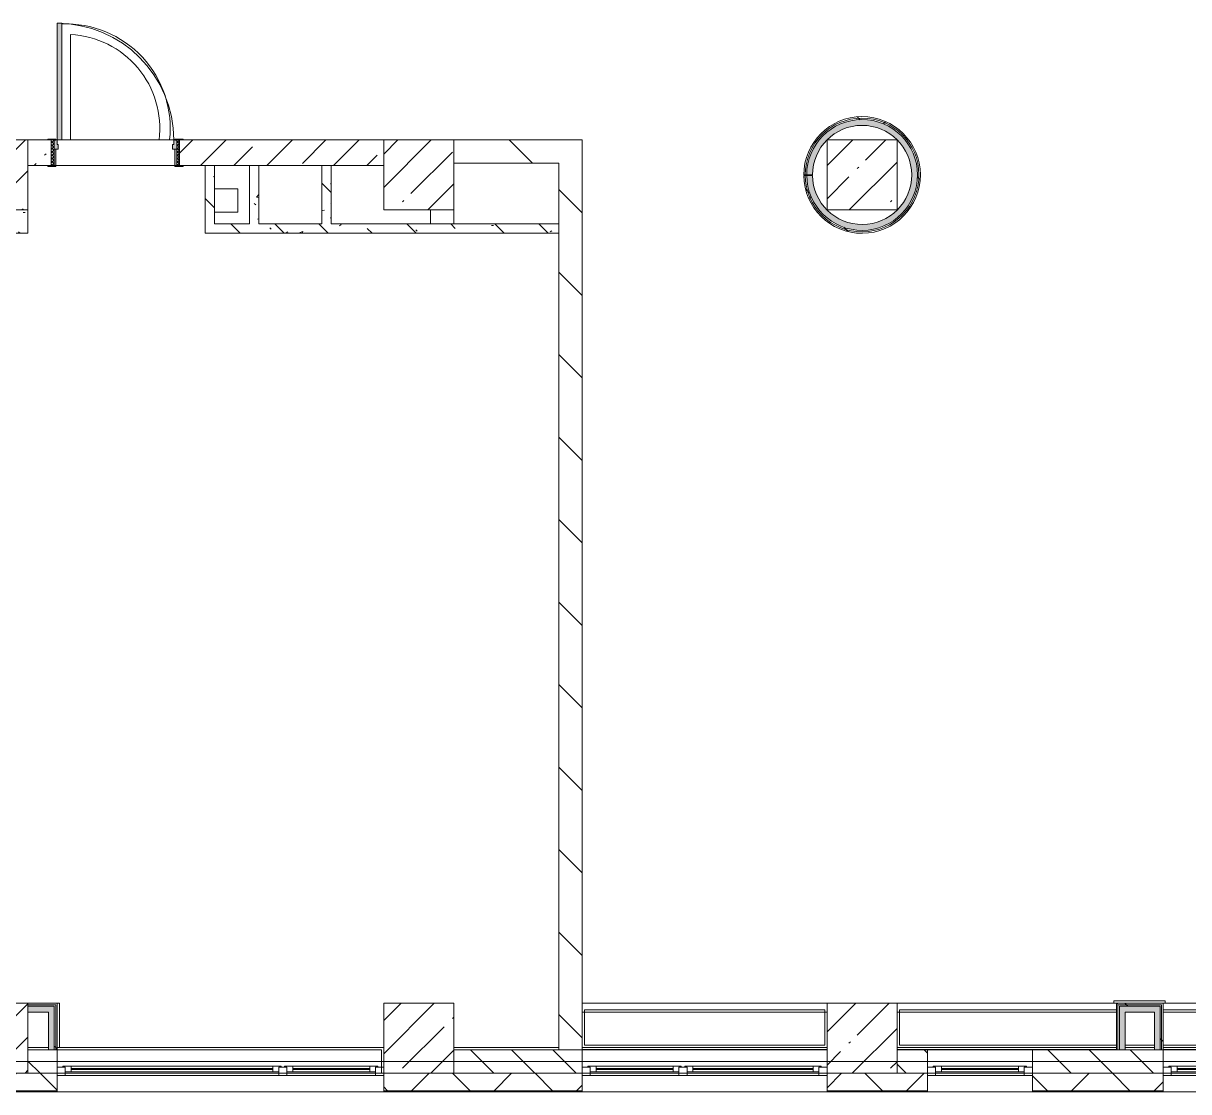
# Model space of a CAD drawing. Header units: millimetres. Extents: x 315 to 209858, y -8553 to 29000.
# Drawn here: x 101105 to 111095, y -258 to 8900 of the extents above; entities that cross this region are included whole.
import ezdxf

# ---------------------------------------------------------------- set-up
doc = ezdxf.new("R2010")
doc.units = ezdxf.units.MM
for name, color, linetype, lineweight, true_color in [('A-DOOR-2', 7, 'Continuous', 5, 0xaaaaaa), ('A-DOOR-3', 7, 'Continuous', 5, 0xe2e2e2), ('A-DOOR-FRAM-2', 7, 'Continuous', 5, 0xe2e2e2), ('A-DOOR-FRAM-3', 7, 'Continuous', 5, 0xaaaaaa), ('A-FLOR-2', 7, 'Continuous', 5, 0xaaaaaa), ('I-WALL-3', 7, 'Continuous', 5, 0xe7e7e7), ('I-WALL-7', 7, 'Continuous', 5, 0x787878)]:
    doc.layers.add(name, color=color, linetype=linetype, lineweight=lineweight, true_color=true_color)
for name, color, linetype, lineweight in [('A-GLAZ-2', 7, 'Continuous', 5), ('A-WALL', 7, 'Continuous', 9), ('A-WALL-2', 7, 'Continuous', 5), ('I-WALL-5', 7, 'Continuous', 5), ('S-COLS-2', 7, 'Continuous', 5), ('Оси', 7, 'Continuous', 9)]:
    doc.layers.add(name, color=color, linetype=linetype, lineweight=lineweight)
pattern_1 = [(135, (74985, 0), (-353.553, -353.553), [])]
pattern_2 = [(135, (74985, 0), (-176.7767, -176.7767), [])]
pattern_3 = [(135, (74985, 0), (-377.171, -377.171), [533.4, -88.9, 17.78, -88.9]), (135, (74985, 376.94), (-377.171, -377.171), []), (50, (74985, 0), (637.6445, -55.787), [66.675, -733.425]), (355, (74985, 0), (-123.35, 668.699), [53.34, -586.74]), (100.451, (75038.15, -4.65), (514.299, 612.908), [56.665, -623.315]), (46.184, (74985, 177.8), (948.776, -147.15), [100.012, -1100.137]), (96.636, (75064.1, 165.5), (830.91, 865.997), [84.998, -934.973]), (351.184, (74985, 177.8), (830.918, 865.988), [80.01, -880.11]), (21, (75073.9, 133.35), (530.651, -357.928), [66.675, -733.425]), (326, (75073.9, 133.35), (216.308, 644.658), [53.34, -586.74]), (71.451, (75118.13, 103.5), (746.96, 286.724), [56.665, -623.315]), (37.5, (74985.01, 0), (10.8105, 295.9426), [16.764, -562.864, 16.764, -578.866, -588.962]), (37.5, (74985.01, 0), (10.8105, 295.9426), [-1175.258, 16.764, -572.198]), (7.5, (74985, 0), (233.869, 350.6318), [16.764, -322.834, 16.764, -549.529, -224.472]), (7.5, (74985, 0), (233.869, 350.6318), [-905.891, 16.764, -207.708]), (327.5, (74786.76, 0), (474.5678, -20.0513), [16.764, -205.486, 16.764, -676.656, -920.115]), (327.5, (74786.76, 0), (474.5678, -20.0513), [-915.67, 16.764, -903.351]), (317.5, (74697.86, 0), (518.452, 88.9934), [16.764, -272.161, 16.764, -443.738, -653.415]), (317.5, (74697.86, 0), (518.452, 88.9934), [-749.427, 16.764, -636.651])]
pattern_4 = [(45, (74985, 0), (-530.33, 530.33), []), (135, (74985, 0), (-530.33, -530.33), [])]

# ---------------------------------------------------------------- blocks, each defined once
blk = doc.blocks.new('BSC_Колонна _Прямоугольная - 600х600-23286269-2_3_2_птичка')
at = {"layer": 'S-COLS-2'}
h = blk.add_hatch(dxfattribs=at)
h.set_pattern_fill('FP_86', color=256, style=0, pattern_type=2)
h.set_pattern_definition([(45, (-29509.74, -7600), (-285.123, 285.123), []), (45, (-29224.6, -7600), (-285.123, 285.123), [504.031, -100.806, 16.764, -84.042])])
h.paths.add_polyline_path([(-300, -300), (300, -300), (300, 300), (-300, 300)])
for p, q in [((300, 300), (-300, 300)), ((-300, 300), (-300, -300)), ((300, -300), (300, 300)), ((-300, -300), (300, -300))]:
    blk.add_line(p, q, dxfattribs=at)
blk = doc.blocks.new('BSC_Колонна _Прямоугольная - 600х600-V90-2_3_2_птичка')
at = {"layer": 'S-COLS-2'}
h = blk.add_hatch(dxfattribs=at)
h.set_pattern_fill('FP_92', color=256, style=0, pattern_type=2)
h.set_pattern_definition([(45, (-25860, -200), (-285.123, 285.123), []), (45, (-25574.88, -200), (-285.123, 285.123), [504.031, -100.806, 16.764, -84.042])])
h.paths.add_polyline_path([(-300, -300), (300, -300), (300, 300), (-300, 300)])
for p, q in [((300, 300), (-300, 300)), ((-300, 300), (-300, -300)), ((300, -300), (300, 300)), ((-300, -300), (300, -300))]:
    blk.add_line(p, q, dxfattribs=at)
blk = doc.blocks.new('BSC_Колонна _Прямоугольная - 600х600-V91-2_3_2_птичка')
at = {"layer": 'S-COLS-2'}
h = blk.add_hatch(dxfattribs=at)
h.set_pattern_fill('FP_93', color=256, style=0, pattern_type=2)
h.set_pattern_definition([(45, (-29509.74, -200), (-285.123, 285.123), []), (45, (-29224.6, -200), (-285.123, 285.123), [504.031, -100.806, 16.764, -84.042])])
h.paths.add_polyline_path([(-300, -300), (300, -300), (300, 300), (-300, 300)])
for p, q in [((300, 300), (-300, 300)), ((-300, 300), (-300, -300)), ((300, -300), (300, 300)), ((-300, -300), (300, -300))]:
    blk.add_line(p, q, dxfattribs=at)
blk = doc.blocks.new('BSC_Колонна _Прямоугольная - 600х600-V103-2_3_2_птичка')
at = {"layer": 'S-COLS-2'}
h = blk.add_hatch(dxfattribs=at)
h.set_pattern_fill('FP_109', color=256, style=0, pattern_type=2)
h.set_pattern_definition([(45, (-25860, -7600), (-285.123, 285.123), []), (45, (-25574.88, -7600), (-285.123, 285.123), [504.031, -100.806, 16.764, -84.042])])
h.paths.add_polyline_path([(-300, -300), (300, -300), (300, 300), (-300, 300)])
for p, q in [((300, 300), (-300, 300)), ((-300, 300), (-300, -300)), ((300, -300), (300, 300)), ((-300, -300), (300, -300))]:
    blk.add_line(p, q, dxfattribs=at)
blk = doc.blocks.new('BSC_Колонна _Прямоугольная - 600х600-V120-2_3_2_птичка')
at = {"layer": 'S-COLS-2'}
h = blk.add_hatch(dxfattribs=at)
h.set_pattern_fill('FP_129', color=256, style=0, pattern_type=2)
h.set_pattern_definition([(45, (-33310, -7600), (-285.123, 285.123), []), (45, (-33024.88, -7600), (-285.123, 285.123), [504.031, -100.806, 16.764, -84.042])])
h.paths.add_polyline_path([(-300, -300), (300, -300), (300, 300), (-300, 300), (-300, -181.2)])
for p, q in [((300, 300), (-300, 300)), ((-300, 300), (-300, -300)), ((300, -300), (300, 300)), ((-300, -300), (300, -300))]:
    blk.add_line(p, q, dxfattribs=at)
blk = doc.blocks.new('BSC_Колонна _Прямоугольная - 600х600-V121-2_3_2_птичка')
at = {"layer": 'S-COLS-2'}
h = blk.add_hatch(dxfattribs=at)
h.set_pattern_fill('FP_130', color=256, style=0, pattern_type=2)
h.set_pattern_definition([(45, (-33310, -200), (-285.123, 285.123), []), (45, (-33024.88, -200), (-285.123, 285.123), [504.031, -100.806, 16.764, -84.042])])
h.paths.add_polyline_path([(-300, -300), (300, -300), (300, 300), (-300, 300)])
for p, q in [((300, 300), (-300, 300)), ((-300, 300), (-300, -300)), ((300, -300), (300, 300)), ((-300, -300), (300, -300))]:
    blk.add_line(p, q, dxfattribs=at)
blk = doc.blocks.new('120_Окно_СКБ_2Ст - 120_Окно_СКБ_2Ст 2100х2400 _мал створка справа_-22446225-2_3_2_птичка')
at = {"layer": 'A-GLAZ-2'}
for p, q in [((-1050, -127), (-1050, -57)), ((-1050, -57), (-980, -57)), ((1050, -57), (-1050, -57)), ((-980, -57), (-980, -127)), ((150, -87), (-980, -87)), ((-980, -87), (-980, -127)), ((-930, -137), (-930, -87)), ((100, -137), (100, -87)), ((150, -127), (150, -57)), ((150, -57), (220, -57)), ((150, -127), (150, -87)), ((220, -57), (220, -127)), ((980, -87), (220, -87)), ((220, -87), (220, -127)), ((270, -137), (270, -87)), ((930, -137), (930, -87)), ((980, -127), (980, -57)), ((980, -57), (1050, -57)), ((980, -127), (980, -87)), ((1050, -57), (1050, -127)), ((-980, -127), (-1050, -127)), ((-1050, -127), (-1000, -127)), ((-980, -127), (-1000, -127)), ((-1000, -127), (-1000, -137)), ((-1000, -137), (170, -137)), ((170, -137), (-1000, -137)), ((-930, -107), (100, -107)), ((100, -117), (-930, -117)), ((220, -127), (150, -127)), ((170, -127), (150, -127)), ((170, -127), (200, -127)), ((170, -137), (170, -127)), ((220, -127), (200, -127)), ((200, -127), (200, -137)), ((200, -137), (1000, -137)), ((1000, -137), (200, -137)), ((270, -107), (930, -107)), ((930, -117), (270, -117)), ((1050, -127), (980, -127)), ((1000, -127), (980, -127)), ((1000, -127), (1050, -127)), ((1000, -137), (1000, -127))]:
    blk.add_line(p, q, dxfattribs=at)
blk = doc.blocks.new('110_Дверь_СКБ_1Ст_Внутренняя1 - Д-4к_п__1100x2100h_Артистические EI30-V171-2_3_2_птичка')
at = {"layer": 'A-DOOR-2'}
h = blk.add_hatch(dxfattribs=at)
h.set_pattern_fill('FP_36', color=256, style=0, pattern_type=2)
h.set_pattern_definition([(135, (1751.41, 174.685), (-14.14214, -14.14214), []), (225, (1751.41, 174.685), (14.14214, -14.14214), [])])
h.paths.add_polyline_path([(562.5, -110), (562.5, 110), (537.5, 110), (537.5, -110)])
at = {"layer": 'A-DOOR-3'}
h = blk.add_hatch(color=256, dxfattribs=at)
h.paths.add_polyline_path([(537.5, 30), (537.5, 110), (512.5, 110), (512.5, 70), (502.5, 70), (502.5, 30)])
h.paths.add_polyline_path([(-477.5, 30), (-477.5, 70), (-487.5, 70), (-487.5, 110), (-512.5, 110), (-512.5, 30)])
at = {"layer": 'A-DOOR-FRAM-2'}
for points in [[(-447.5, 110), (-447.5, 1110), (-487.5, 1110), (-487.5, 110)], [(-497.5, 110), (-497.5, 118), (-567.5, 118), (-567.5, 110)], [(592.5, 110), (592.5, 118), (522.5, 118), (522.5, 110)], [(-497.5, -110), (-497.5, 30), (-512.5, 30), (-512.5, -110)], [(537.5, -110), (537.5, 30), (522.5, 30), (522.5, -110)], [(-497.5, -118), (-497.5, -110), (-567.5, -110), (-567.5, -118)], [(592.5, -118), (592.5, -110), (522.5, -110), (522.5, -118)]]:
    blk.add_hatch(color=256, dxfattribs=at).paths.add_polyline_path(points)
at = {"layer": 'A-DOOR-FRAM-3'}
h = blk.add_hatch(dxfattribs=at)
h.set_pattern_fill('FP_37', color=256, style=0, pattern_type=2)
h.set_pattern_definition([(45, (-371.384, 174.685), (-14.1421, 14.1421), []), (135, (-371.384, 174.685), (-14.1421, -14.1421), [])])
h.paths.add_polyline_path([(-512.5, -110), (-512.5, 110), (-537.5, 110), (-537.5, -110)])
at = {"layer": 'A-DOOR-2'}
for p, q in [((-487.5, 1110), (-487.5, 110)), ((-447.5, 1110), (-487.5, 1110)), ((-447.5, 110), (-447.5, 1110)), ((-487.5, 110), (-447.5, 110))]:
    blk.add_line(p, q, dxfattribs=at)
blk.add_arc((-487.5, 110), 1000, 360, 90, dxfattribs=at)
at = {"layer": 'A-DOOR-FRAM-3'}
for p, q in [((-497.5, 118), (-567.5, 118)), ((-567.5, 118), (-567.5, 110)), ((-567.5, 110), (-497.5, 110)), ((-512.5, 110), (-537.5, 110)), ((-537.5, 110), (-537.5, -110)), ((-487.5, 110), (-512.5, 110)), ((-512.5, 110), (-512.5, 30)), ((-512.5, -110), (-512.5, 110)), ((-497.5, 110), (-512.5, 110)), ((-512.5, 110), (-512.5, 109)), ((-512.5, 109), (-497.5, 109)), ((-497.5, 110), (-497.5, 118)), ((-497.5, 109), (-497.5, 110)), ((-487.5, 70), (-487.5, 110)), ((512.5, 110), (512.5, 70)), ((537.5, 110), (512.5, 110)), ((592.5, 118), (522.5, 118)), ((522.5, 118), (522.5, 110)), ((537.5, 110), (522.5, 110)), ((522.5, 110), (522.5, 109)), ((522.5, 110), (592.5, 110)), ((522.5, 109), (537.5, 109)), ((537.5, 30), (537.5, 110)), ((562.5, 110), (537.5, 110)), ((537.5, 110), (537.5, -110)), ((537.5, 109), (537.5, 110)), ((562.5, -110), (562.5, 110)), ((592.5, 110), (592.5, 118)), ((-512.5, 30), (-477.5, 30)), ((-497.5, 30), (-512.5, 30)), ((-512.5, 30), (-512.5, -110)), ((-497.5, -110), (-497.5, 30)), ((-477.5, 70), (-487.5, 70)), ((-477.5, 30), (-477.5, 70)), ((512.5, 70), (502.5, 70)), ((502.5, 70), (502.5, 30)), ((502.5, 30), (537.5, 30)), ((537.5, 30), (522.5, 30)), ((522.5, 30), (522.5, -110)), ((537.5, -110), (537.5, 30)), ((-497.5, -110), (-567.5, -110)), ((-567.5, -110), (-567.5, -118)), ((-567.5, -118), (-497.5, -118)), ((-537.5, -110), (-512.5, -110)), ((-512.5, -110), (-497.5, -110)), ((-497.5, -118), (-497.5, -110)), ((522.5, -110), (537.5, -110)), ((592.5, -110), (522.5, -110)), ((522.5, -110), (522.5, -118)), ((522.5, -118), (592.5, -118)), ((537.5, -110), (562.5, -110)), ((592.5, -118), (592.5, -110))]:
    blk.add_line(p, q, dxfattribs=at)
blk = doc.blocks.new('120_Окно_СКБ_2Ст - 120_Окно_СКБ_2Ст 2800х2500 4-24273432-2_3_2_птичка')
at = {"layer": 'A-GLAZ-2'}
for p, q in [((-1400, -127), (-1400, -57)), ((-1400, -57), (-1330, -57)), ((1400, -57), (-1400, -57)), ((-1330, -57), (-1330, -127)), ((-570, -87), (-1330, -87)), ((-1330, -87), (-1330, -127)), ((-1280, -137), (-1280, -87)), ((-620, -137), (-620, -87)), ((-570, -127), (-570, -57)), ((-570, -57), (-500, -57)), ((-570, -127), (-570, -87)), ((-500, -57), (-500, -127)), ((1330, -87), (-500, -87)), ((-500, -87), (-500, -127)), ((-450, -137), (-450, -87)), ((1280, -137), (1280, -87)), ((1330, -127), (1330, -57)), ((1330, -57), (1400, -57)), ((1330, -127), (1330, -87)), ((1400, -57), (1400, -127)), ((-1330, -127), (-1400, -127)), ((-1400, -127), (-1353.7, -127)), ((-1330, -127), (-1350, -127)), ((-1350, -127), (-1350, -137)), ((-1350, -137), (-550, -137)), ((-550, -137), (-1350, -137)), ((-1280, -107), (-620, -107)), ((-620, -117), (-1280, -117)), ((-500, -127), (-570, -127)), ((-550, -127), (-570, -127)), ((-550, -127), (-520, -127)), ((-550, -137), (-550, -127)), ((-500, -127), (-520, -127)), ((-520, -127), (-520, -137)), ((-520, -137), (1350, -137)), ((1350, -137), (-520, -137)), ((-450, -107), (1280, -107)), ((1280, -117), (-450, -117)), ((1400, -127), (1330, -127)), ((1350, -127), (1330, -127)), ((1350, -127), (1400, -127)), ((1350, -137), (1350, -127))]:
    blk.add_line(p, q, dxfattribs=at)
blk = doc.blocks.new('120_Окно_СКБ_1Ст - 120_Окно_СКБ_1Ст 900х2500_h_-V196-2_3_2_птичка')
at = {"layer": 'A-GLAZ-2'}
for p, q in [((-450, -127), (-450, -57)), ((-450, -57), (-380, -57)), ((450, -57), (-450, -57)), ((-380, -57), (-380, -127)), ((380, -87), (-380, -87)), ((-380, -87), (-380, -127)), ((-330, -137), (-330, -87)), ((330, -137), (330, -87)), ((380, -127), (380, -57)), ((380, -57), (450, -57)), ((380, -127), (380, -87)), ((450, -57), (450, -127)), ((-380, -127), (-450, -127)), ((-450, -127), (-400, -127)), ((-380, -127), (-400, -127)), ((-400, -127), (-400, -137)), ((-400, -137), (400, -137)), ((400, -137), (-400, -137)), ((-330, -107), (330, -107)), ((330, -117), (-330, -117)), ((450, -127), (380, -127)), ((400, -127), (380, -127)), ((400, -127), (450, -127)), ((400, -137), (400, -127))]:
    blk.add_line(p, q, dxfattribs=at)
blk = doc.blocks.new('Зашивка приборов отопления23 - Зашивка приборов отопления-33321838-2_3_2_птичка')
at = {"layer": 'A-WALL-2'}
for p, q in [((36640, 23400), (34540, 23400)), ((34540, 23079), (36640, 23079)), ((36640, 23079), (34540, 23079)), ((34540, 23004), (36640, 23004))]:
    blk.add_line(p, q, dxfattribs=at)
blk = doc.blocks.new('Зашивка приборов отопления24 - Зашивка приборов отопления-33321996-2_3_2_птичка')
at = {"layer": 'A-WALL-2'}
for p, q in [((36640, 23400), (34760, 23400)), ((34760, 23079), (36640, 23079)), ((36640, 23079), (34760, 23079)), ((34760, 23004), (36640, 23004))]:
    blk.add_line(p, q, dxfattribs=at)
blk = doc.blocks.new('Зашивка приборов отопления25 - Зашивка приборов отопления-33322064-2_3_2_птичка')
at = {"layer": 'A-WALL-2'}
for p, q in [((36640, 23400), (34540, 23400)), ((34540, 23104), (34540, 23079)), ((34540, 23079), (36640, 23079)), ((36640, 23079), (34540, 23079)), ((34540, 23079), (34540, 23004)), ((34540, 23004), (36640, 23004))]:
    blk.add_line(p, q, dxfattribs=at)

msp = doc.modelspace()

# ---------------------------------------------------------------- hatches: boundary and pattern name
at = {"layer": 'A-WALL-2'}
h = msp.add_hatch(dxfattribs=at)
h.set_pattern_fill('FP_115', color=256, style=0, pattern_type=2)
h.set_pattern_definition(pattern_2)
h.paths.add_polyline_path([(101394.8, -100), (101394.8, 100), (101145, 100), (101145, -100)])
h = msp.add_hatch(dxfattribs=at)
h.set_pattern_fill('FP_115', color=256, style=0, pattern_type=2)
h.set_pattern_definition(pattern_2)
h.paths.add_polyline_path([(105895, -100), (105895, 100), (104794.8, 100), (104794.8, -100), (105709.8, -100)])
h = msp.add_hatch(dxfattribs=at)
h.set_pattern_fill('FP_115', color=256, style=0, pattern_type=2)
h.set_pattern_definition(pattern_2)
h.paths.add_polyline_path([(109755, -100), (110875, -100), (110875, 100), (109755, 100)])
h.paths.add_polyline_path([(108595, -100), (108855, -100), (108855, 100), (108595, 100)])
h = msp.add_hatch(dxfattribs=at)
h.set_pattern_fill('FP_105', color=256, style=0, pattern_type=2)
h.set_pattern_definition([(45, (74985, 0), (-353.5534, 353.5534), []), (135, (74985, 0), (-353.5534, -353.5534), [])])
h.paths.add_polyline_path([(113745, -250), (113745, -100), (112975, -100), (112975, -250), (113525, -250)])
h.paths.add_polyline_path([(105189.4, -250), (105895, -250), (105895, -100), (104194.8, -100), (104194.8, -250)])
h.paths.add_polyline_path([(107995, -250), (108855, -250), (108855, -100), (107995, -100)])
h.paths.add_polyline_path([(109755, -250), (110875, -250), (110875, -100), (109755, -100)])
h.paths.add_polyline_path([(93795, -250), (93795, -100), (93145, -100), (93145, -250), (93739.1, -250)])
h.paths.add_polyline_path([(101025.6, -250), (101394.8, -250), (101394.8, -100), (99795, -100), (99795, -250), (99984.7, -250)])
h.paths.add_polyline_path([(96595, -250), (97695, -250), (97695, -100), (96595, -100)])
h.paths.add_polyline_path([(91095, -250), (92245, -250), (92245, -100), (91095, -100)])
h.paths.add_polyline_path([(87995, -250), (87995, -100), (86645, -100), (86645, -250), (87493.5, -250)])
h.paths.add_polyline_path([(83329.7, -250), (83545, -250), (83545, -100), (79615, -100), (79615, -250), (82288.8, -250)])
h.paths.add_polyline_path([(77084.1, -250), (78715, -250), (78715, -100), (74725, -100), (74725, -250)])
at = {"layer": 'I-WALL-3'}
for points in [[(108317.2, 7125.5), (108392.9, 7135.2), (108466.1, 7156.9), (108534.9, 7190), (108597.4, 7233.7), (108652.2, 7286.9), (108697.8, 7348.2), (108733.8, 7418.8), (108756.7, 7488.5), (108768.6, 7563.9), (108768.3, 7640.2), (108755.8, 7715.5), (108731.3, 7787.8), (108695.6, 7855.3), (108649.5, 7916.2), (108594.3, 7968.9), (108531.3, 8012), (108462.3, 8044.6), (108388.9, 8065.6), (108312.2, 8074.6), (108236.8, 8071.4), (108162.1, 8056), (108090.7, 8028.8), (108024.7, 7990.6), (107965.6, 7942.2), (107915, 7885), (107874.3, 7820.5), (107844.4, 7750.2), (107826.1, 7676.1), (107820, 7600), (107870, 7600), (107876.1, 7671.7), (107894.2, 7741.4), (107923.8, 7807), (107964.1, 7866.7), (108013.9, 7918.7), (108071.7, 7961.6), (108135.9, 7994.1), (108204.7, 8015.3), (108276.1, 8024.6), (108348, 8021.7), (108418.4, 8006.7), (108485.3, 7980), (108546.7, 7942.5), (108600.9, 7895.1), (108646.3, 7839.2), (108681.6, 7776.5), (108705.9, 7708.7), (108718.3, 7637.8), (108718.6, 7565.8), (108706.8, 7494.8), (108678.7, 7418.8), (108648.3, 7363.8), (108594.9, 7300), (108549.6, 7259.7), (108488.5, 7221.6), (108421.9, 7194.4), (108351.6, 7178.8), (108279.7, 7175.3), (108208.3, 7183.9), (108139.3, 7204.6), (108074.8, 7236.5), (107995, 7301.1), (107966.4, 7330.5), (107912.3, 7418.8), (107895.5, 7455.2), (107876.7, 7524.7), (107870, 7596.4), (107820, 7595.9), (107826.8, 7519.9), (107857.5, 7418.8), (107876.2, 7375.9), (107917.5, 7311.7), (107968.5, 7255), (108028, 7207.1), (108094.4, 7169.4), (108166, 7142.9), (108240.9, 7128.1), (108312.2, 7125.7)], [(101320, 425), (101320, 475), (101145, 475), (101145, 425)], [(101320, 100), (101370, 100), (101370, 475), (101320, 475), (101320, 318)], [(110500, 100), (110550, 100), (110550, 475), (110500, 475), (110500, 318)], [(110800, 425), (110850, 425), (110850, 475), (110550, 475), (110550, 425)], [(110850, 100), (110850, 425), (110800, 425), (110800, 100)]]:
    msp.add_hatch(color=256, dxfattribs=at).paths.add_polyline_path(points)
at = {"layer": 'I-WALL-5'}
h = msp.add_hatch(dxfattribs=at)
h.set_pattern_fill('FP_205', color=256, style=0, pattern_type=2)
h.set_pattern_definition(pattern_4)
h.paths.add_polyline_path([(108298.2, 7100), (108376.3, 7106.7), (108452.4, 7125.4), (108524.6, 7155.8), (108591.2, 7197.1), (108650.5, 7248.3), (108701, 7308.2), (108741.6, 7375.2), (108771.3, 7447.7), (108789.2, 7524), (108795, 7602.1), (108788.5, 7680.2), (108769.9, 7756.3), (108739.7, 7828.6), (108698.5, 7895.3), (108647.4, 7954.7), (108579.3, 8010.5), (108520.8, 8046.1), (108448.3, 8075.9), (108372.1, 8094), (108293.9, 8100), (108215.8, 8093.7), (108139.7, 8075.3), (108067.3, 8045.2), (108000.6, 8004.1), (107941.1, 7953.2), (107890.3, 7893.5), (107849.4, 7826.7), (107819.4, 7754.3), (107801.2, 7678.1), (107795, 7600), (107807.5, 7600), (107813.8, 7678.1), (107832.5, 7754.2), (107863.2, 7826.3), (107905, 7892.5), (107956.9, 7951.2), (108034.2, 8010.5), (108085.3, 8040.1), (108158.6, 8068), (108235.3, 8083.8), (108313.6, 8087.1), (108391.4, 8077.9), (108466.7, 8056.3), (108555.6, 8010.5), (108602.2, 7978.6), (108658.8, 7924.5), (108706.1, 7862), (108742.8, 7792.8), (108767.9, 7718.5), (108780.8, 7641.3), (108781.1, 7562.9), (108768.9, 7485.5), (108744.4, 7411.1), (108708.4, 7341.5), (108661.6, 7278.7), (108605.4, 7224.1), (108541.2, 7179.2), (108470.6, 7145.2), (108395.5, 7123), (108312.2, 7113.2), (108239.4, 7115.7), (108162.6, 7130.8), (108089.1, 7158.1), (108021, 7196.8), (107959.9, 7245.9), (107907.5, 7304.1), (107865.2, 7370), (107833.9, 7441.9), (107814.5, 7517.8), (107807.5, 7595.8), (107795, 7595.7), (107801.8, 7517.7), (107830.4, 7418.8), (107851.3, 7369.5), (107892.8, 7303), (107944.1, 7243.8), (108004.1, 7193.4), (108071.2, 7152.9), (108143.8, 7123.4), (108220.1, 7105.6)])
h = msp.add_hatch(dxfattribs=at)
h.set_pattern_fill('FP_205', color=256, style=0, pattern_type=2)
h.set_pattern_definition(pattern_4)
h.paths.add_polyline_path([(108317.7, 7113), (108395.5, 7123), (108470.6, 7145.2), (108541.2, 7179.2), (108605.4, 7224.1), (108661.6, 7278.7), (108708.4, 7341.5), (108746.9, 7418.8), (108768.9, 7485.5), (108781.1, 7562.9), (108780.8, 7641.3), (108767.9, 7718.5), (108742.8, 7792.8), (108706.1, 7862), (108658.8, 7924.5), (108602.2, 7978.6), (108537.6, 8022.9), (108466.7, 8056.3), (108391.4, 8077.9), (108312.2, 8087.1), (108235.3, 8083.8), (108158.6, 8068), (108085.3, 8040.1), (108017.6, 8000.8), (107956.9, 7951.2), (107905, 7892.5), (107863.2, 7826.3), (107832.5, 7754.2), (107813.8, 7678.1), (107807.5, 7600), (107820, 7600), (107826.1, 7676.1), (107844.4, 7750.2), (107874.3, 7820.5), (107915, 7885), (107965.6, 7942.2), (108024.7, 7990.6), (108090.7, 8028.8), (108162.1, 8056), (108236.8, 8071.4), (108313.1, 8074.7), (108388.9, 8065.6), (108462.3, 8044.6), (108533.6, 8010.5), (108594.3, 7968.9), (108649.5, 7916.2), (108695.6, 7855.3), (108731.3, 7787.8), (108755.8, 7715.5), (108768.3, 7640.2), (108768.6, 7563.9), (108756.7, 7488.5), (108732.9, 7415.9), (108697.8, 7348.2), (108652.2, 7286.9), (108597.4, 7233.7), (108534.9, 7190), (108466.1, 7156.9), (108392.9, 7135.2), (108312.2, 7125.7), (108240.9, 7128.1), (108166, 7142.9), (108094.4, 7169.4), (108028, 7207.1), (107968.5, 7255), (107917.5, 7311.7), (107876.2, 7375.9), (107845.7, 7445.9), (107826.8, 7519.9), (107820, 7595.9), (107807.5, 7595.8), (107814.5, 7517.8), (107843.9, 7418.8), (107865.2, 7370), (107907.5, 7304.1), (107959.9, 7245.9), (108021, 7196.8), (108089.1, 7158.1), (108162.6, 7130.8), (108239.4, 7115.7), (108312.2, 7113.2)])
h = msp.add_hatch(dxfattribs=at)
h.set_pattern_fill('FP_113', color=256, style=0, pattern_type=2)
h.set_pattern_definition([(45, (74985, 0), (-285.123, 285.123), []), (45, (75270.13, 0), (-285.123, 285.123), [504.031, -100.806, 16.764, -84.042])])
h.paths.add_polyline_path([(102665, 7680), (104194.8, 7680), (104194.8, 7900), (102445, 7900), (102445, 7680), (102475, 7680)])
h.paths.add_polyline_path([(101345, 7680), (101345, 7900), (101145, 7900), (101145, 7680), (101315, 7680)])
h = msp.add_hatch(dxfattribs=at)
h.set_pattern_fill('FP_116', color=256, style=0, pattern_type=2)
h.set_pattern_definition(pattern_1)
h.paths.add_polyline_path([(105695, 7700), (105895, 7700), (105895, 7900), (104794.8, 7900), (104794.8, 7700)])
h = msp.add_hatch(dxfattribs=at)
h.set_pattern_fill('FP_116', color=256, style=0, pattern_type=2)
h.set_pattern_definition(pattern_1)
h.paths.add_polyline_path([(105895, 100), (105895, 7700), (105695, 7700), (105695, 100), (105709.8, 100)])
h = msp.add_hatch(dxfattribs=at)
h.set_pattern_fill('FP_205', color=256, style=0, pattern_type=2)
h.set_pattern_definition(pattern_4)
h.paths.add_polyline_path([(101382.5, 100), (101395, 100), (101395, 500), (101382.5, 500), (101382.5, 318)])
h = msp.add_hatch(dxfattribs=at)
h.set_pattern_fill('FP_205', color=256, style=0, pattern_type=2)
h.set_pattern_definition(pattern_4)
h.paths.add_polyline_path([(110475, 100), (110487.5, 100), (110487.5, 500), (110475, 500), (110475, 318)])
h = msp.add_hatch(dxfattribs=at)
h.set_pattern_fill('FP_205', color=256, style=0, pattern_type=2)
h.set_pattern_definition(pattern_4)
h.paths.add_polyline_path([(110487.5, 487.5), (110875, 487.5), (110875, 500), (110487.5, 500)])
h = msp.add_hatch(dxfattribs=at)
h.set_pattern_fill('FP_205', color=256, style=0, pattern_type=2)
h.set_pattern_definition(pattern_4)
h.paths.add_polyline_path([(101370, 100), (101382.5, 100), (101382.5, 487.5), (101370, 487.5), (101370, 318)])
h = msp.add_hatch(dxfattribs=at)
h.set_pattern_fill('FP_205', color=256, style=0, pattern_type=2)
h.set_pattern_definition(pattern_4)
h.paths.add_polyline_path([(110850, 475), (110862.5, 475), (110862.5, 487.5), (110500, 487.5), (110500, 475), (110550, 475)])
h = msp.add_hatch(dxfattribs=at)
h.set_pattern_fill('FP_205', color=256, style=0, pattern_type=2)
h.set_pattern_definition(pattern_4)
h.paths.add_polyline_path([(110862.5, 100), (110862.5, 475), (110850, 475), (110850, 100)])
h = msp.add_hatch(dxfattribs=at)
h.set_pattern_fill('FP_205', color=256, style=0, pattern_type=2)
h.set_pattern_definition(pattern_4)
h.paths.add_polyline_path([(110875, 100), (110875, 487.5), (110862.5, 487.5), (110862.5, 100)])
at = {"layer": 'I-WALL-7'}
h = msp.add_hatch(dxfattribs=at)
h.set_pattern_fill('FP_122', color=256, style=0, pattern_type=2)
h.set_pattern_definition(pattern_3)
h.paths.add_polyline_path([(102745, 7100), (102745, 7680), (102665, 7680), (102665, 7100)])
h = msp.add_hatch(dxfattribs=at)
h.set_pattern_fill('FP_122', color=256, style=0, pattern_type=2)
h.set_pattern_definition(pattern_3)
h.paths.add_polyline_path([(103125, 7180), (103125, 7680), (103045, 7680), (103045, 7180), (103107.5, 7180)])
h = msp.add_hatch(dxfattribs=at)
h.set_pattern_fill('FP_122', color=256, style=0, pattern_type=2)
h.set_pattern_definition(pattern_3)
h.paths.add_polyline_path([(103744.8, 7180), (103744.8, 7680), (103664.8, 7680), (103664.8, 7180)])
h = msp.add_hatch(dxfattribs=at)
h.set_pattern_fill('FP_122', color=256, style=0, pattern_type=2)
h.set_pattern_definition(pattern_3)
h.paths.add_polyline_path([(101145, 7100), (101145, 7300), (101065, 7300), (101065, 7100)])
h = msp.add_hatch(dxfattribs=at)
h.set_pattern_fill('FP_122', color=256, style=0, pattern_type=2)
h.set_pattern_definition(pattern_3)
h.paths.add_polyline_path([(103107.5, 7100), (105695, 7100), (105695, 7180), (102745, 7180), (102745, 7100)])

# ---------------------------------------------------------------- linework, layer by layer
at = {"layer": 'A-FLOR-2'}
for p, q in [((101510, 7900), (101510, 8804)), ((102395, 7900), (101435, 7900)), ((102745, 7480), (102944.8, 7480)), ((102944.8, 7480), (102944.8, 7280)), ((102944.8, 7280), (102745, 7280)), ((101395, 500), (101415, 500)), ((101415, 500), (101415, 120)), ((110454, 500), (110454, 520)), ((110454, 520), (110894, 520)), ((110894, 520), (110894, 500)), ((105915, 445), (105915, 140)), ((107975, 445), (105915, 445)), ((107975, 140), (107975, 445)), ((110475, 445), (108615, 445)), ((108615, 445), (108615, 140)), ((113235, 445), (110875, 445)), ((105915, 140), (107975, 140)), ((108615, 140), (110475, 140)), ((110550, 140), (110800, 140)), ((110875, 140), (112955, 140))]:
    msp.add_line(p, q, dxfattribs=at)
for radius, start, end in [(895, 353.58484, 92.24174), (805, 352.86408, 87.15183)]:
    msp.add_arc((101470, 8000), radius, start, end, dxfattribs=at)
at = {"layer": 'A-WALL'}
for p, q in [((102745, 7680), (102665, 7680)), ((103125, 7680), (103045, 7680)), ((104594.8, 7180), (104794.8, 7180)), ((101382.5, 487.5), (101145, 487.5)), ((101370, 475), (101145, 475)), ((101370, 100), (101370, 475)), ((101382.5, 100), (101382.5, 487.5)), ((110487.5, 487.5), (110487.5, 100)), ((110862.5, 487.5), (110487.5, 487.5)), ((110500, 475), (110500, 100)), ((110850, 475), (110500, 475)), ((110850, 100), (110850, 475)), ((110862.5, 100), (110862.5, 487.5)), ((105695, 100), (105895, 100)), ((101145, -100), (101394.8, -100)), ((104794.8, -100), (105895, -100)), ((108595, -100), (108855, -100)), ((109755, -100), (110875, -100)), ((99795, -250), (101394.8, -250)), ((99795, -253), (101394.8, -253)), ((104194.8, -250), (105895, -250)), ((104194.8, -253), (105895, -253)), ((107995, -250), (108855, -250)), ((107995, -253), (108855, -253)), ((109755, -250), (110875, -250)), ((109755, -253), (110875, -253))]:
    msp.add_line(p, q, dxfattribs=at)
for radius in [487.5, 475]:
    msp.add_arc((108295, 7600), radius, 180.49142, 180, dxfattribs=at)
at = {"layer": 'A-WALL-2'}
for p, q in [((101320, 100), (101145, 100)), ((101394.8, -258), (101394.8, 100)), ((101395, 100), (104174.8, 100)), ((104174.8, -100), (104174.8, 100)), ((105695, 100), (104794.8, 100)), ((105895, -258), (105895, 100)), ((105895, 100), (107995, 100)), ((108595, 100), (112955, 100)), ((108855, -258), (108855, 100)), ((109755, 100), (109755, -258)), ((110875, -258), (110875, 100)), ((104194.8, -100), (104194.8, -258)), ((107995, -100), (107995, -258)), ((108855, -100), (112975, -100)), ((113745, -258), (96595, -258))]:
    msp.add_line(p, q, dxfattribs=at)
at = {"layer": 'I-WALL-5'}
for p, q in [((101315, 7900), (101145, 7900)), ((104194.8, 7900), (102475, 7900)), ((105895, 7900), (104794.8, 7900)), ((105895, 100), (105895, 7900)), ((104794.8, 7700), (105695, 7700)), ((105695, 7700), (105695, 100)), ((101145, 7680), (101315, 7680)), ((102405, 7680), (101385, 7680)), ((102475, 7680), (102665, 7680)), ((102665, 7680), (102665, 7100)), ((102745, 7680), (103045, 7680)), ((102745, 7180), (102745, 7680)), ((103045, 7680), (103045, 7180)), ((103125, 7680), (104194.8, 7680)), ((103125, 7180), (103125, 7680)), ((103664.8, 7680), (103664.8, 7180)), ((103744.8, 7180), (103744.8, 7680)), ((107795, 7600), (107870, 7600)), ((107870, 7596.4), (107795, 7595.7)), ((101145, 7100), (101145, 7300)), ((104594.8, 7300), (104594.8, 7180)), ((104794.8, 7180), (104794.8, 7300)), ((100015, 7100), (101145, 7100)), ((102665, 7100), (105695, 7100)), ((103045, 7180), (102745, 7180)), ((103664.8, 7180), (103125, 7180)), ((104594.8, 7180), (103744.8, 7180)), ((105695, 7180), (104794.8, 7180)), ((101395, 500), (101145, 500)), ((101395, 100), (101395, 500)), ((110475, 500), (110475, 100)), ((110875, 500), (110475, 500)), ((110875, 100), (110875, 500)), ((101145, 425), (101320, 425)), ((101320, 425), (101320, 100)), ((110550, 100), (110550, 425)), ((110550, 425), (110800, 425)), ((110800, 425), (110800, 100)), ((101145, 120), (101320, 120)), ((101320, 100), (101395, 100)), ((101394.4, 120), (104194.8, 120)), ((104794.8, 120), (105695, 120)), ((105895, 120), (107995, 120)), ((108595, 120), (110475.7, 120)), ((110550, 120), (110800, 120)), ((110874.2, 120), (112955, 120)), ((104194.8, -100), (101394.8, -100)), ((107995, -100), (105895, -100))]:
    msp.add_line(p, q, dxfattribs=at)
for radius in [500, 425]:
    msp.add_arc((108295, 7600), radius, 180.49142, 180, dxfattribs=at)
at = {"layer": 'Оси'}
msp.add_line((100975, 0), (113475, 0), dxfattribs=at)

# ---------------------------------------------------------------- block references
at = {"layer": 'A-DOOR-2'}
msp.add_blockref('110_Дверь_СКБ_1Ст_Внутренняя1 - Д-4к_п__1100x2100h_Артистические EI30-V171-2_3_2_птичка', (101882.5, 7790), dxfattribs=at)
at = {"layer": 'A-GLAZ-2', "rotation": 180}
for name, p in [('120_Окно_СКБ_2Ст - 120_Окно_СКБ_2Ст 2800х2500 4-24273432-2_3_2_птичка', (102794.8, -175)), ('120_Окно_СКБ_2Ст - 120_Окно_СКБ_2Ст 2100х2400 _мал створка справа_-22446225-2_3_2_птичка', (106945, -175)), ('120_Окно_СКБ_1Ст - 120_Окно_СКБ_1Ст 900х2500_h_-V196-2_3_2_птичка', (109305, -175)), ('120_Окно_СКБ_2Ст - 120_Окно_СКБ_2Ст 2100х2400 _мал створка справа_-22446225-2_3_2_птичка', (111925, -175))]:
    msp.add_blockref(name, p, dxfattribs=at)
at = {"layer": 'A-WALL-2', "rotation": 180}
for name, p in [('Зашивка приборов отопления23 - Зашивка приборов отопления-33321838-2_3_2_птичка', (142535, 23504)), ('Зашивка приборов отопления24 - Зашивка приборов отопления-33321996-2_3_2_птичка', (145235, 23504)), ('Зашивка приборов отопления25 - Зашивка приборов отопления-33322064-2_3_2_птичка', (147515, 23504))]:
    msp.add_blockref(name, p, dxfattribs=at)
at = {"layer": 'S-COLS-2'}
for name, p in [('BSC_Колонна _Прямоугольная - 600х600-V103-2_3_2_птичка', (100845, 7600)), ('BSC_Колонна _Прямоугольная - 600х600-23286269-2_3_2_птичка', (104494.8, 7600)), ('BSC_Колонна _Прямоугольная - 600х600-V120-2_3_2_птичка', (108295, 7600)), ('BSC_Колонна _Прямоугольная - 600х600-V90-2_3_2_птичка', (100845, 200)), ('BSC_Колонна _Прямоугольная - 600х600-V91-2_3_2_птичка', (104494.8, 200)), ('BSC_Колонна _Прямоугольная - 600х600-V121-2_3_2_птичка', (108295, 200))]:
    msp.add_blockref(name, p, dxfattribs=at)

doc.saveas('drawing.dxf')
